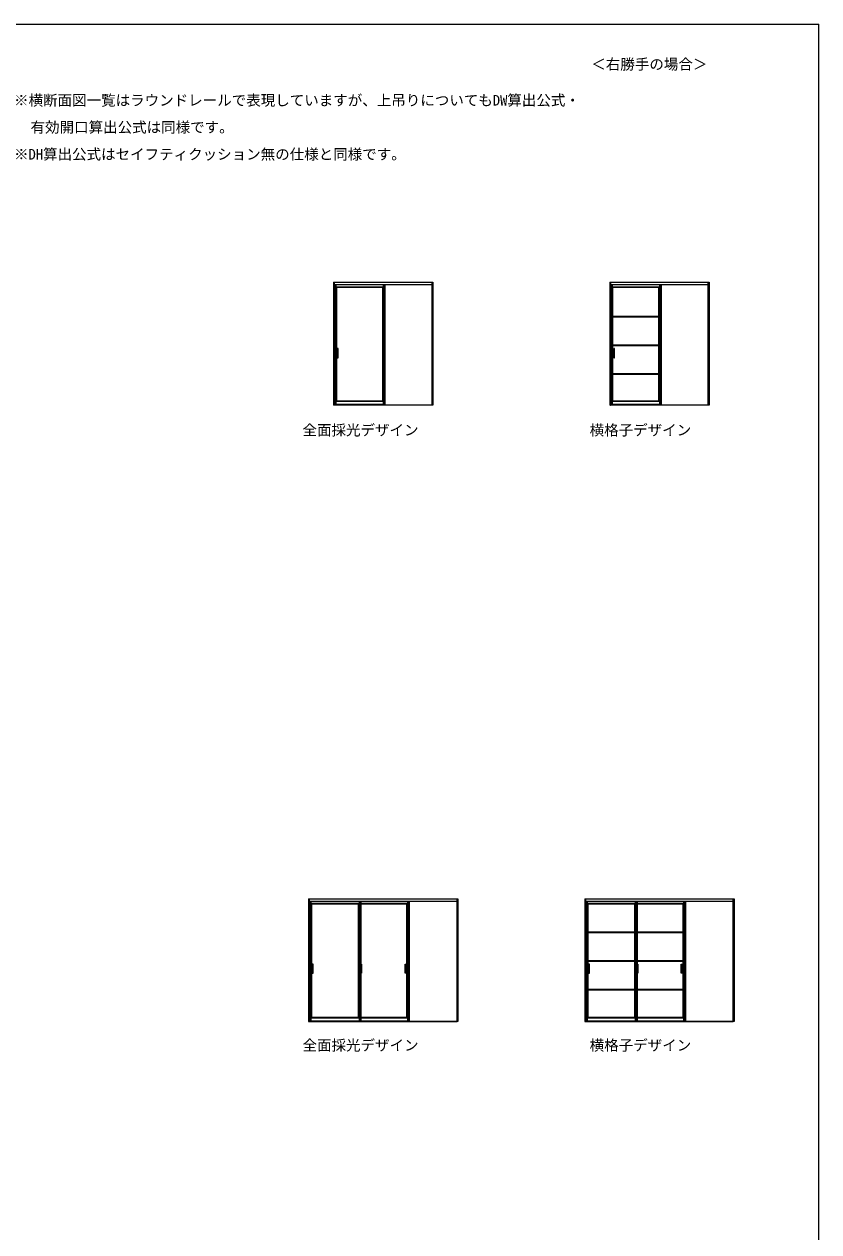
# Model space of a CAD drawing. Units: millimetres, scale not verified. Extents: x -700 to 700, y -1070 to 1067.
# Drawn here: x 43 to 700, y -29 to 970 of the extents above; entities that cross this region are included whole.
import ezdxf
from ezdxf.enums import TextEntityAlignment as Align

# ---------------------------------------------------------------- set-up
doc = ezdxf.new("R2010")
doc.units = ezdxf.units.MM
doc.header["$LTSCALE"] = 6
for name, color, linetype in [('0-1_USER1', 3, 'Continuous'), ('0-5_YKK_A1', 4, 'Continuous'), ('0-7_YKK_ZWAK', 7, 'Continuous')]:
    doc.layers.add(name, color=color, linetype=linetype)
doc.styles.add('ＭＳ ゴシック', font='')
doc.styles.get('ＭＳ ゴシック').set_extended_font_data('MS Gothic')

msp = doc.modelspace()

# ---------------------------------------------------------------- linework, layer by layer
at = {"layer": '0-5_YKK_A1'}
for p, q in [((298.675, 756.35), (380.825, 756.35)), ((298.675, 756.35), (298.675, 654.7)), ((299.425, 654.7), (299.425, 756.35)), ((299.425, 754.4), (380.075, 754.4)), ((299.95, 754.4), (299.95, 655.1)), ((339.65, 751.9), (300.55, 751.9)), ((300.95, 751.9), (300.95, 658)), ((339.25, 658), (339.25, 751.9)), ((339.65, 754.4), (339.65, 655.3)), ((340.25, 754.4), (340.25, 655.3)), ((341.1, 754.4), (341.1, 655.3)), ((380.075, 654.7), (380.075, 756.35)), ((380.825, 756.35), (380.825, 654.7)), ((527.175, 756.35), (609.325, 756.35)), ((527.175, 756.35), (527.175, 654.7)), ((527.925, 654.7), (527.925, 756.35)), ((527.925, 754.4), (608.575, 754.4)), ((528.45, 754.4), (528.45, 655.1)), ((568.15, 751.9), (529.05, 751.9)), ((529.45, 751.9), (529.45, 728.175)), ((567.75, 728.175), (567.75, 751.9)), ((568.15, 754.4), (568.15, 655.3)), ((568.75, 754.4), (568.75, 655.3)), ((569.6, 754.4), (569.6, 655.3)), ((608.575, 654.7), (608.575, 756.35)), ((609.325, 756.35), (609.325, 654.7)), ((529.05, 728.175), (568.125, 728.175)), ((529.05, 727.575), (568.125, 727.575)), ((529.45, 727.575), (529.45, 704.475)), ((567.75, 704.475), (567.75, 727.575)), ((529.05, 704.475), (568.125, 704.475)), ((529.05, 703.875), (568.125, 703.875)), ((529.45, 703.875), (529.45, 680.775)), ((567.75, 680.775), (567.75, 703.875)), ((529.05, 680.775), (568.125, 680.775)), ((529.05, 680.175), (568.125, 680.175)), ((529.45, 680.175), (529.45, 658)), ((567.75, 658), (567.75, 680.175)), ((380.825, 654.7), (298.675, 654.7)), ((299.275, 654.7), (299.4, 654.7)), ((300.55, 655.3), (299.425, 655.3)), ((299.425, 654.9), (380.075, 654.9)), ((339.65, 655.1), (299.95, 655.1)), ((339.65, 658), (300.55, 658)), ((339.65, 657.6), (300.55, 657.6)), ((339.65, 655.3), (341.1, 655.3)), ((380.225, 654.7), (380.1, 654.7)), ((609.325, 654.7), (527.175, 654.7)), ((527.775, 654.7), (527.9, 654.7)), ((529.05, 655.3), (527.925, 655.3)), ((527.925, 654.9), (608.575, 654.9)), ((568.15, 655.1), (528.45, 655.1)), ((568.15, 658), (529.05, 658)), ((568.15, 657.6), (529.05, 657.6)), ((568.15, 655.3), (569.6, 655.3)), ((608.725, 654.7), (608.6, 654.7)), ((278.025, 246.35), (401.475, 246.35)), ((278.025, 246.35), (278.025, 144.7)), ((278.775, 144.7), (278.775, 246.35)), ((278.775, 244.4), (400.725, 244.4)), ((319.675, 242.3), (279.9, 242.3)), ((319.675, 241.9), (279.9, 241.9)), ((280.3, 241.9), (280.3, 148)), ((319.275, 148), (319.275, 241.9)), ((319.675, 244.4), (319.675, 145.3)), ((320.275, 244.4), (320.275, 145.3)), ((321.125, 244.4), (321.125, 145.3)), ((359.65, 241.9), (321.125, 241.9)), ((359.25, 148), (359.25, 241.9)), ((359.65, 244.4), (359.65, 145.3)), ((360.25, 244.4), (360.25, 145.3)), ((361.1, 244.4), (361.1, 145.3)), ((400.725, 144.7), (400.725, 246.35)), ((401.475, 246.35), (401.475, 144.7)), ((506.525, 246.35), (629.975, 246.35)), ((506.525, 246.35), (506.525, 144.7)), ((507.275, 144.7), (507.275, 246.35)), ((507.275, 244.4), (629.225, 244.4)), ((548.175, 242.3), (508.4, 242.3)), ((548.175, 241.9), (508.4, 241.9)), ((508.8, 241.9), (508.8, 218.975)), ((547.775, 218.975), (547.775, 241.9)), ((548.175, 244.4), (548.175, 145.3)), ((548.775, 244.4), (548.775, 145.3)), ((549.625, 244.4), (549.625, 145.3)), ((588.15, 241.9), (549.625, 241.9)), ((587.75, 218.975), (587.75, 241.9)), ((588.15, 244.4), (588.15, 145.3)), ((588.75, 244.4), (588.75, 145.3)), ((589.6, 244.4), (589.6, 145.3)), ((629.225, 144.7), (629.225, 246.35)), ((629.975, 246.35), (629.975, 144.7)), ((508.4, 218.975), (548.175, 218.975)), ((508.4, 218.375), (548.175, 218.375)), ((508.8, 218.375), (508.8, 195.275)), ((547.775, 195.275), (547.775, 218.375)), ((549.625, 218.975), (588.15, 218.975)), ((549.625, 218.375), (588.15, 218.375)), ((587.75, 195.275), (587.75, 218.375)), ((508.4, 195.275), (548.175, 195.275)), ((508.4, 194.675), (548.175, 194.675)), ((508.8, 194.675), (508.8, 171.575)), ((547.775, 171.575), (547.775, 194.675)), ((549.625, 195.275), (588.15, 195.275)), ((549.625, 194.675), (588.15, 194.675)), ((587.75, 171.575), (587.75, 194.675)), ((508.4, 171.575), (548.175, 171.575)), ((508.4, 170.975), (548.175, 170.975)), ((508.8, 170.975), (508.8, 148)), ((547.775, 148), (547.775, 170.975)), ((549.625, 171.575), (588.15, 171.575)), ((549.625, 170.975), (588.15, 170.975)), ((587.75, 148), (587.75, 170.975)), ((278.025, 144.7), (278.775, 144.7)), ((279.9, 145.3), (278.775, 145.3)), ((278.775, 144.9), (400.725, 144.9)), ((401.475, 144.7), (278.775, 144.7)), ((359.65, 145.1), (279.3, 145.1)), ((319.275, 148), (279.9, 148)), ((319.675, 147.6), (279.9, 147.6)), ((319.675, 148), (299.537, 148)), ((319.675, 148), (313.585, 148)), ((319.675, 145.3), (321.125, 145.3)), ((359.65, 148), (321.125, 148)), ((359.65, 147.6), (321.125, 147.6)), ((359.65, 145.3), (361.1, 145.3)), ((506.525, 144.7), (507.275, 144.7)), ((507.275, 145.3), (507.8, 145.3)), ((507.275, 144.9), (629.225, 144.9)), ((629.975, 144.7), (507.275, 144.7)), ((508.4, 145.3), (507.8, 145.3)), ((548.175, 145.1), (507.8, 145.1)), ((548.175, 148), (508.4, 148)), ((548.175, 147.6), (508.4, 147.6)), ((548.175, 145.3), (549.625, 145.3)), ((588.15, 145.1), (548.775, 145.1)), ((588.15, 148), (549.625, 148)), ((588.15, 147.6), (549.625, 147.6)), ((588.15, 145.3), (589.6, 145.3))]:
    msp.add_line(p, q, dxfattribs=at)
for points in [[(300.55, 754.4), (300.55, 657.6), (300.55, 655.1)], [(339.65, 752.3), (334.885, 752.3), (300.55, 752.3)], [(529.05, 754.4), (529.05, 657.6), (529.05, 655.1)], [(568.15, 752.3), (563.385, 752.3), (529.05, 752.3)], [(299.425, 655.3), (300.55, 655.3), (300.55, 655.1), (299.95, 655.1)], [(527.925, 655.3), (529.05, 655.3), (529.05, 655.1), (528.45, 655.1)], [(279.3, 244.4), (279.3, 147.6), (279.3, 145.1)], [(279.9, 244.4), (279.9, 147.6), (279.9, 145.16)], [(359.65, 242.3), (353.56, 242.3), (321.125, 242.3)], [(507.8, 244.4), (507.8, 147.6), (507.8, 145.1)], [(508.4, 244.4), (508.4, 147.6), (508.4, 145.16)], [(588.15, 242.3), (582.06, 242.3), (549.625, 242.3)], [(279.9, 145.3), (279.9, 145.1), (279.3, 145.1)], [(508.4, 145.3), (508.4, 145.1), (507.95, 145.1)]]:
    msp.add_lwpolyline(points, dxfattribs=at)
for points in [[(302.475, 701.35), (301.825, 701.35), (301.825, 693.85), (302.475, 693.85)], [(530.975, 701.35), (530.325, 701.35), (530.325, 693.85), (530.975, 693.85)], [(340.25, 655.3), (339.65, 655.3), (339.65, 655.1), (340.25, 655.1)], [(568.75, 655.3), (568.15, 655.3), (568.15, 655.1), (568.75, 655.1)], [(281.825, 192.15), (281.175, 192.15), (281.175, 184.65), (281.825, 184.65)], [(321.15, 192.15), (321.8, 192.15), (321.8, 184.65), (321.15, 184.65)], [(357.725, 192.15), (358.375, 192.15), (358.375, 184.65), (357.725, 184.65)], [(510.325, 192.15), (509.675, 192.15), (509.675, 184.65), (510.325, 184.65)], [(549.65, 192.15), (550.3, 192.15), (550.3, 184.65), (549.65, 184.65)], [(586.225, 192.15), (586.875, 192.15), (586.875, 184.65), (586.225, 184.65)], [(320.275, 145.3), (319.675, 145.3), (319.675, 145.1), (320.275, 145.1)], [(360.25, 145.3), (359.65, 145.3), (359.65, 145.1), (360.25, 145.1)], [(548.775, 145.3), (548.175, 145.3), (548.175, 145.1), (548.775, 145.1)], [(588.75, 145.3), (588.15, 145.3), (588.15, 145.1), (588.75, 145.1)]]:
    msp.add_lwpolyline(points, close=True, dxfattribs=at)
at = {"layer": '0-7_YKK_ZWAK'}
msp.add_line((-700, 969.7), (700, 969.7), dxfattribs=at)
msp.add_lwpolyline([(-700, -1070.3), (700, -1070.3), (700, 969.7)], dxfattribs=at)

# ---------------------------------------------------------------- texts
at = {"layer": '0-1_USER1', "style": 'ＭＳ ゴシック'}
for s, p in [('＜右勝手の場合＞', (511.818, 929.518)), ('※横断面図一覧はラウンドレールで表現していますが、上吊りについてもDW算出公式・', (34.364, 899.693)), ('\u3000有効開口算出公式は同様です。', (36, 877.375)), ('※DH算出公式はセイフティクッション無の仕様と同様です。', (34.364, 855.057)), ('全面採光デザイン', (272.932, 626.933)), ('横格子デザイン', (510.432, 626.933)), ('全面採光デザイン', (272.932, 118.12)), ('横格子デザイン', (510.432, 118.12))]:
    msp.add_text(s, height=8.798, dxfattribs=at).set_placement(p, align=Align.BOTTOM_LEFT)

doc.saveas('drawing.dxf')
